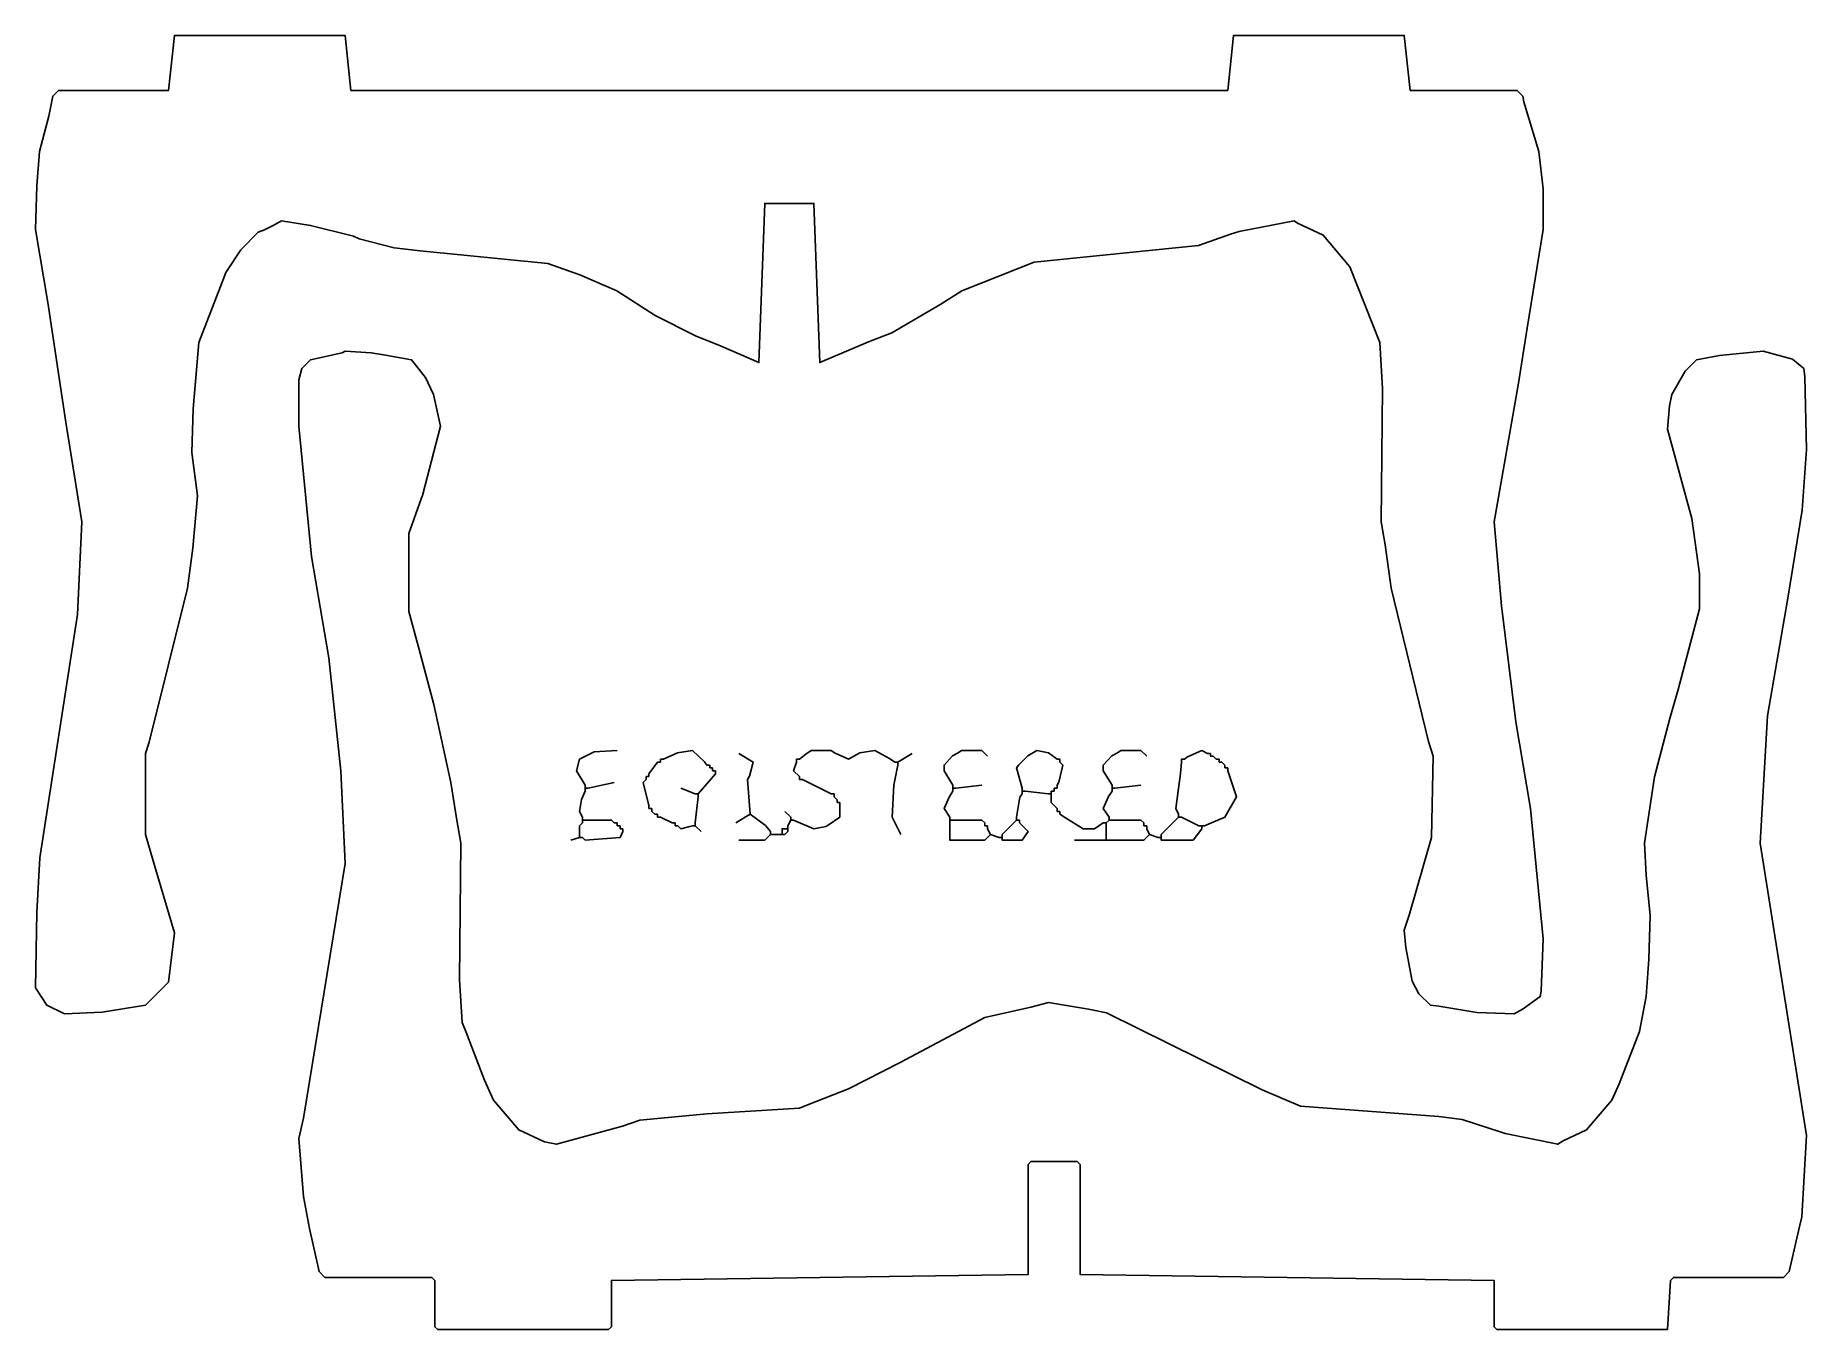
# Model space of a CAD drawing. Extents: x 23 to 635, y 49 to 496.
import ezdxf

# ---------------------------------------------------------------- set-up
doc = ezdxf.new("R2010")
doc.units = 0
doc.layers.get('0').update_dxf_attribs({"linetype": 'CONTINUOUS'})

msp = doc.modelspace()

# ---------------------------------------------------------------- linework, layer by layer
at = {"color": 172, "linetype": 'CONTINUOUS'}
for points in [[(534, 158), (537.1, 159.8), (543, 164), (543.3, 165.9), (544, 184), (539.569231, 228.946154), (534.594595, 258.932432), (529.554455, 298.955446), (527, 328), (535.405405, 375.932432), (538.42, 394.94), (544, 429), (544, 443), (542.541176, 455.964706), (537.7, 471.9), (537.3, 473.1), (537, 475), (535, 477), (498, 477), (496, 496), (437, 496), (435, 477), (132, 477), (130, 496), (71, 496), (69, 477), (31, 477), (29, 475), (27.647059, 468.088235), (24.458824, 455.964706), (23.541176, 444.035294), (23, 429), (27.405405, 403.067568), (33.405405, 363.067568), (39, 328), (37.526185, 296.023691), (24.473815, 211.976309), (23.526185, 193.023691), (23, 167), (27, 161), (33, 158), (46.067568, 158.594595), (61, 161), (69, 169), (71, 186), (63.7, 210.9), (61, 220), (61, 248), (62.352941, 251.911765), (75.569231, 305.053846), (77.42, 318.94), (79, 337), (77, 352), (77.535398, 367.030973), (79.439024, 389.95122), (88.3, 412.9), (88.8, 414.1), (94, 422), (100, 428), (102.1, 428.8), (104.9, 430.2), (108, 432), (118.067568, 430.405405), (132.9, 426.7), (134.9, 425.8), (146.932432, 422.594595), (155.95122, 421.560976), (200.1, 417.2), (211.1, 413.3), (223.846154, 407.769231), (237.153846, 399.230769), (251.1, 392.2), (259.9, 388.7), (273, 383), (275, 438), (292, 438), (294, 383), (310.9, 390.2), (318.9, 393.3), (335.9, 403.2), (343.153846, 407.769231), (368.1, 417.7), (424.932432, 423.405405), (435.9, 427.3), (438.9, 428.3), (458, 432), (459.1, 431.2), (468, 427), (477.2, 416.1), (487.531034, 389.972414), (488.468966, 374.027586), (488, 328), (489.430769, 320.053846), (491.430769, 305.053846), (504.352941, 252.088235), (506, 247), (505.352941, 218.911765), (497.7, 192.1), (496, 187), (496.569231, 180.946154), (498.724138, 169.310345), (501, 165), (505, 161), (507.911765, 160.647059), (521.032995, 158.461929), (534, 158)], [(587, 49), (588, 66), (589, 67), (627, 67), (629, 69), (632.647059, 85.088235), (633.352941, 87.911765), (635, 116), (619, 217), (621.455172, 260.962069), (626.384615, 288.923077), (628.405405, 300.932432), (633.524887, 332.022624), (635, 353), (634.352941, 378.088235), (634, 381), (630.1, 384.2), (620, 387), (604.932432, 385.405405), (597, 384), (593, 380), (588.384615, 371.923077), (587.615385, 368.076923), (587, 360), (595.3, 329.1), (598, 310), (598, 298), (590.647059, 270.088235), (587.7, 260.1), (582.430769, 239.946154), (579, 217), (579.538071, 205.967005), (581, 192), (580.461929, 176.967005), (579.538071, 164.032995), (577.3, 151.9), (570.3, 133.9), (567.754098, 128.204918), (559, 118), (550.9, 114.2), (549, 113), (530.9, 116.7), (529.1, 117.3), (515.946154, 121.569231), (507.964706, 122.541176), (460.1, 126.2), (446.9, 131.8), (393.088235, 158.352941), (386.923077, 159.615385), (373, 162), (366.932432, 160.405405), (351.1, 156.8), (321.846154, 141.230769), (303.9, 132.2), (290.1, 126.7), (286.967005, 125.461929), (255.024862, 123.527624), (231.9, 121.3), (225.9, 119.2), (203, 113), (198.9, 113.8), (190, 118), (181.243902, 128.195122), (178.2, 135.1), (171.7, 151.9), (170.466926, 155.029183), (169.533074, 169.970817), (170, 217), (168.569231, 224.946154), (166.594595, 237.932432), (160.647059, 264.911765), (155.647059, 283.911765), (152, 297), (152, 324), (156.3, 335.9), (156.7, 337.1), (163, 361), (160.594595, 371.932432), (157.76, 377.82), (153, 384), (143.932432, 385.594595), (139.067568, 386.405405), (130, 387), (128.94, 386.42), (118, 384), (115, 381), (114, 377), (114, 361), (118.405405, 316.067568), (124.405405, 281.067568), (128.526185, 241.976309), (130, 210), (115.594595, 122.067568), (114, 115), (115.58, 94.94), (117.647059, 83.911765), (121, 69), (123, 67), (160, 67), (161, 66), (161, 50), (162, 49), (221, 49), (222, 50), (222, 66), (366, 68), (366, 106), (367, 107), (383, 107), (384, 106), (384, 68), (527, 66), (527, 50), (528, 49), (587, 49)]]:
    msp.add_lwpolyline(points, dxfattribs=at)
at = {"color": 32, "linetype": 'CONTINUOUS'}
for points in [[(213, 237), (210, 242), (211, 246), (216.04878, 248.560976), (224, 249)], [(235, 241), (238, 245)], [(239, 245), (238, 245)], [(240, 246), (239, 246)], [(239, 245), (239, 246)], [(255, 244), (254.2, 245.1), (250, 249), (244.9, 248.2), (240, 246)], [(270, 227), (269, 239), (269.7, 240.1), (271, 245), (266, 248)], [(287, 240), (285, 242), (286, 245)], [(286, 245), (286, 246), (287, 246)], [(320, 245), (318.1, 246.2), (313, 249), (307.9, 248.2), (304, 246), (299.1, 248.2), (298, 249), (291, 249), (289.153846, 247.769231), (287, 246)], [(321, 245), (320, 245)], [(321, 245), (326, 248)], [(321, 244), (321, 245)], [(340, 237), (337, 242), (337, 244), (339.9, 247.2), (341.9, 248.2), (343, 249), (350, 249), (352, 247)], [(364, 236), (362, 243), (362.8, 244.1), (365.9, 247.2), (369, 249), (373.1, 248.2), (376, 246)], [(377, 245), (377, 246), (376, 246)], [(376, 237), (376.647059, 238.088235), (378, 244), (377, 245)], [(395, 237), (392, 242), (392, 244), (394.9, 247.2), (396.9, 248.2), (398, 249), (405, 249), (407, 247)], [(418, 227), (417, 229), (418.615385, 241.076923), (419, 245)], [(419, 245), (419, 246), (420, 246)], [(420, 246), (421.1, 246.8), (426, 249), (428, 248)], [(429, 248), (428, 248)], [(429, 247), (429, 248)], [(430, 247), (429, 247)], [(431, 246), (430, 247)], [(432, 246), (431, 246)], [(432, 245), (432, 246)], [(433, 245), (432, 245)], [(434, 244), (433, 245)], [(235, 230), (233, 238), (234, 239)], [(235, 240), (234, 240)], [(234, 239), (234, 240)], [(235, 240), (235, 241)], [(256, 244), (255, 244)], [(256, 243), (256, 244)], [(257, 243), (256, 243)], [(288, 239), (287, 239), (287, 240)], [(298, 234), (288, 239)], [(322, 220), (319, 226), (319.615385, 237.076923), (321, 244)], [(427, 223), (434, 226), (438, 233), (435, 242)], [(434, 243), (434, 244)], [(435, 243), (434, 243)], [(435, 242), (435, 243)], [(212, 226), (211, 228), (211.7, 232.1), (213, 235)], [(213, 236), (213, 237)], [(214, 236), (213, 236)], [(213, 235), (213, 236)], [(214, 236), (223, 238)], [(251, 234), (246, 236)], [(252, 234), (251, 234)], [(251, 224), (252, 233)], [(252, 233), (252, 234)], [(299, 233), (299, 234), (298, 234)], [(300, 232), (299, 233)], [(339, 226), (337, 229), (338.8, 233.1), (340, 235)], [(340, 236), (340, 237)], [(341, 236), (340, 236)], [(340, 235), (340, 236)], [(341, 236), (350, 237)], [(362, 226), (363.2, 232.9), (364, 234)], [(364, 235), (364, 236)], [(365, 235), (364, 235)], [(364, 234), (364, 235)], [(373, 234), (365, 235)], [(374, 234), (373, 234)], [(375, 235), (374, 235)], [(374, 234), (374, 235)], [(374, 233), (374, 234)], [(376, 229), (374, 231), (374, 233)], [(376, 236), (375, 236)], [(375, 235), (375, 236)], [(376, 236), (376, 237)], [(394, 226), (392, 229), (393.8, 233.1), (395, 235)], [(395, 236), (395, 237)], [(396, 236), (395, 236)], [(395, 235), (395, 236)], [(396, 236), (405, 237)], [(235, 229), (235, 230)], [(236, 229), (235, 229)], [(236, 228), (236, 229)], [(237, 227), (236, 228)], [(238, 227), (237, 227)], [(238, 226), (238, 227)], [(265, 224), (270, 227)], [(277, 221), (275.230769, 223.153846), (270, 227)], [(284, 226), (282, 228)], [(285, 225), (292, 222), (296.1, 222.8), (296.9, 223.2), (301, 226), (301, 230)], [(300, 231), (300, 232)], [(301, 231), (300, 231)], [(301, 230), (301, 231)], [(376, 228), (376, 229)], [(377, 228), (376, 228)], [(377, 227), (377, 228)], [(377, 227), (378.9, 225.8), (385, 222), (389, 222), (392, 224)], [(418, 226), (418, 227)], [(212, 225), (212, 226)], [(213, 225), (212, 225)], [(212, 224), (212, 225)], [(223, 224), (222, 225), (213, 225)], [(224, 224), (223, 224)], [(224, 223), (224, 224)], [(225, 223), (224, 223)], [(225, 222), (225, 223)], [(226, 222), (225, 222)], [(226, 221), (226, 222)], [(239, 226), (238, 226)], [(243, 224), (239, 226)], [(244, 224), (243, 224)], [(244, 223), (244, 224)], [(245, 223), (244, 223)], [(245, 223), (246, 222), (249.1, 222.8), (250, 223)], [(251, 223), (250, 223)], [(251, 223), (251, 224)], [(283, 223), (284, 225)], [(283, 222), (283, 223)], [(284, 225), (284, 226)], [(285, 225), (284, 225)], [(339, 225), (339, 226)], [(340, 225), (339, 225)], [(339, 224), (339, 225)], [(351, 224), (350, 225), (340, 225)], [(351, 223), (351, 224)], [(352, 223), (351, 223)], [(352, 222), (352, 223)], [(362, 225), (362, 226)], [(363, 225), (362, 225)], [(363, 224), (363, 225)], [(393, 224), (392, 224)], [(393, 224), (394, 225)], [(393, 223), (393, 224)], [(394, 225), (394, 226)], [(395, 225), (394, 225)], [(406, 224), (405, 225), (395, 225)], [(406, 223), (406, 224)], [(407, 223), (406, 223)], [(407, 222), (407, 223)], [(419, 226), (418, 226)], [(425, 223), (419, 226)], [(426, 223), (425, 223)], [(427, 223), (426, 223)]]:
    msp.add_lwpolyline(points, dxfattribs=at)
at = {"color": 33, "linetype": 'CONTINUOUS'}
for points in [[(252, 234), (258, 241)], [(211, 220), (211, 223), (212, 224)], [(339, 219), (339, 224)], [(358, 218), (364, 218), (366, 221), (363, 224)], [(393, 219), (393, 223)]]:
    msp.add_lwpolyline(points, dxfattribs=at)
at = {"color": 251, "linetype": 'CONTINUOUS'}
for points in [[(257, 242), (257, 243)], [(277, 220), (277, 221)], [(283, 222), (282, 222)]]:
    msp.add_lwpolyline(points, dxfattribs=at)
at = {"color": 252, "linetype": 'CONTINUOUS'}
for points in [[(258, 242), (257, 242)], [(283, 221), (283, 222)]]:
    msp.add_lwpolyline(points, dxfattribs=at)
at = {"color": 253, "linetype": 'CONTINUOUS'}
for points in [[(258, 241), (258, 242)], [(212, 219), (213, 218), (225, 219), (226, 221)], [(281, 221), (281, 222), (282, 222)], [(281, 220), (281, 221)], [(278, 220), (277, 220)], [(280, 220), (278, 220)], [(281, 220), (280, 220)], [(282, 220), (281, 220)], [(340, 218), (339, 218), (339, 219)], [(340, 218), (351, 218), (353, 220)], [(356, 219), (353, 220)], [(357, 219), (356, 219)], [(393, 218), (392, 218)], [(393, 218), (393, 219)], [(394, 218), (393, 218)], [(394, 218), (406, 218), (408, 220)], [(411, 219), (408, 220)], [(412, 219), (411, 219)]]:
    msp.add_lwpolyline(points, dxfattribs=at)
at = {"color": 23, "linetype": 'CONTINUOUS'}
for points in [[(253, 221), (251, 223)], [(353, 220), (352, 222)], [(408, 220), (407, 222)]]:
    msp.add_lwpolyline(points, dxfattribs=at)
at = {"color": 254, "linetype": 'CONTINUOUS'}
for points in [[(282, 220), (283, 221)], [(208, 218), (211, 219)], [(211, 219), (211, 220)], [(212, 219), (211, 219)], [(266, 218), (275, 218), (277, 220)], [(357, 219), (357, 220)], [(357, 218), (357, 219)], [(358, 218), (357, 218)], [(392, 218), (382, 218)], [(412, 219), (412, 220)], [(412, 218), (412, 219)], [(413, 218), (412, 218)]]:
    msp.add_lwpolyline(points, dxfattribs=at)
at = {"color": 42, "linetype": 'CONTINUOUS'}
for points in [[(357, 220), (362, 225)], [(412, 220), (418, 226)], [(426, 222), (426, 223)]]:
    msp.add_lwpolyline(points, dxfattribs=at)
at = {"color": 43, "linetype": 'CONTINUOUS'}
msp.add_lwpolyline([(413, 218), (423, 218), (426, 222)], dxfattribs=at)

doc.saveas('drawing.dxf')
